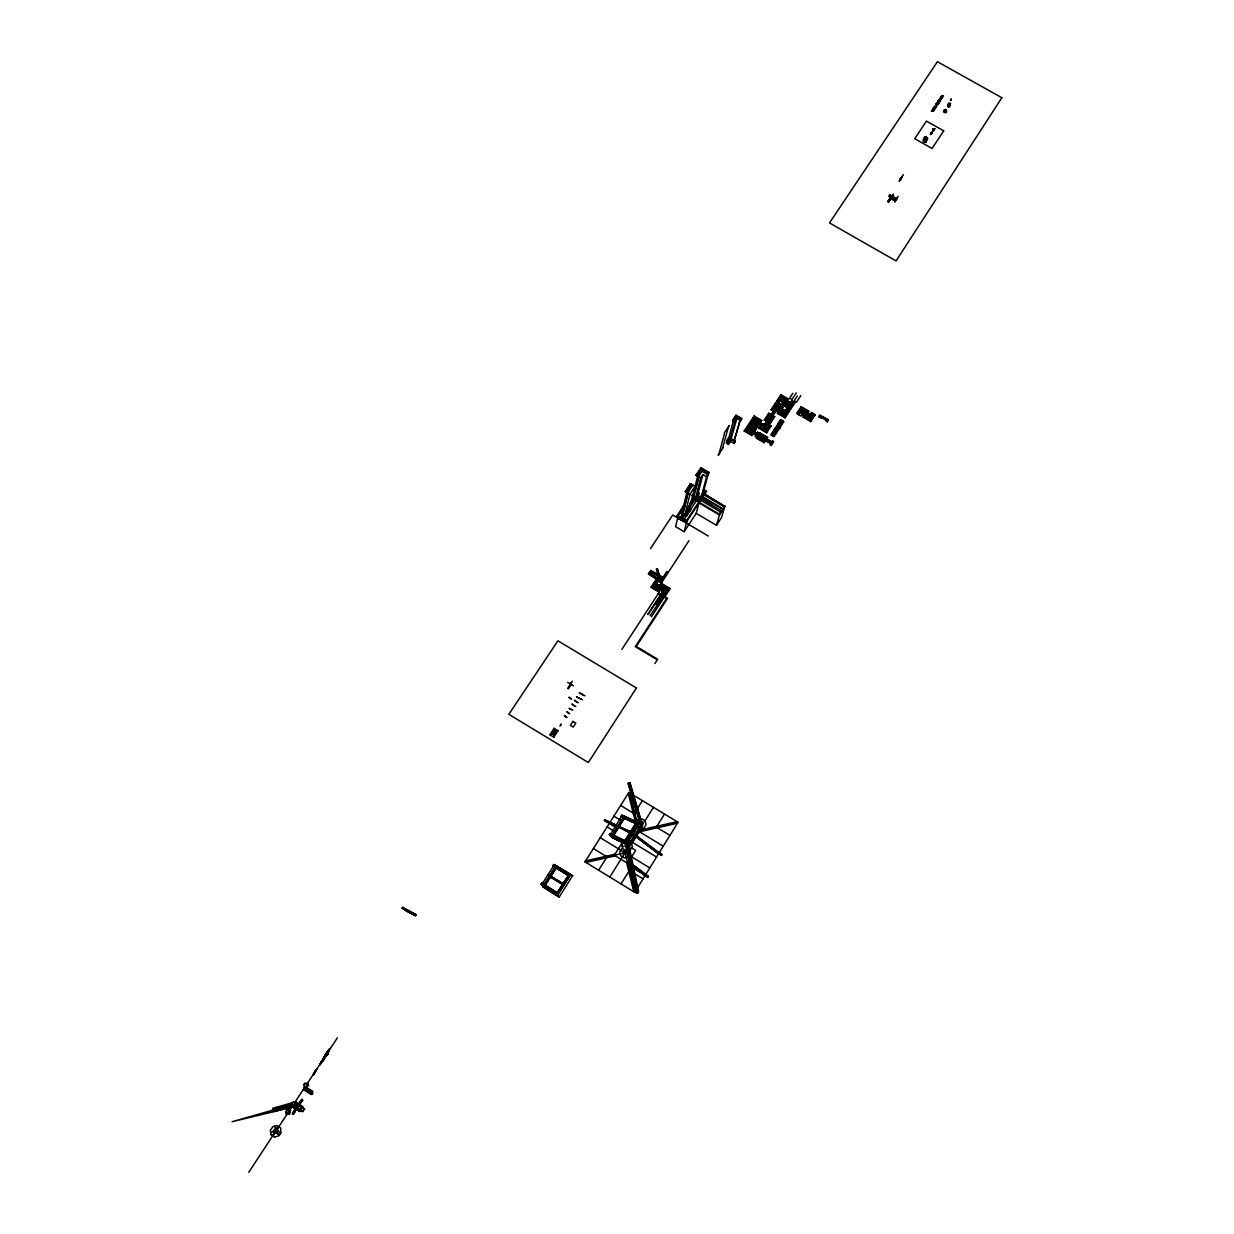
<?xml version="1.0" encoding="UTF-8"?>
<svg xmlns="http://www.w3.org/2000/svg" width="1234" height="1234" viewBox="0 0 1234 1234"><rect width="100%" height="100%" fill="white"/><g stroke="black" fill="none" stroke-linecap="round" stroke-linejoin="round"><path stroke-width="1.5" d="M630.05 782.695L628.276 783.389M639.829 822.615L628.307 784.099L630.142 783.143L640.97 820.409L630.25 784.701L630.512 786.752L629.232 783.775L628.307 784.099M630.003 782.68L628.199 783.096M740.107 420.331L734.338 440.631C736.482 440.322 733.798 444.225 733.675 441.741L740.23 420.254M553.835 737.176L554.081 728.322L558.046 730.729L553.835 737.176L549.855 734.77L554.081 728.322M273.424 1130.545L273.717 1132.241C277.511 1134.478 272.298 1132.797 274.318 1131.177M660.36 577.805L660.853 578.684M294.201 1105.787C292.458 1106.667 302.484 1111.294 303.009 1111.31M275.691 1110.878L292.242 1106.389M276.03 1129.542C276.57 1127.783 275.814 1130.236 277.126 1128.863M690.423 484.592L690.531 485.579M739.798 421.365L740.601 420.593L736.852 418.403L730.435 441.325L728.338 444.502L726.595 442.574L730.266 438.178M893.431 194.278C894.249 196.283 884.963 203.008 888.943 201.512M780.736 422.229L781.785 420.47L783.436 421.704M949.548 106.309L949.717 105.029M949.902 103.903L949.686 106.109M943.933 110.474L943.902 111.245M945.306 110.998C943.64 107.99 945.167 112.417 946.324 110.366M949.686 105.183L948.344 104.612M949.764 104.844L948.53 104.211L949.779 103.764M415.719 914.271L415.472 915.659L404.428 909.628M700.989 468.612L701.082 469.522M570.524 684.022L570.679 682.973M541.819 883.035L541.032 884.423L541.896 883.081M542.374 883.343L557.305 892.83M543.469 885.827L556.333 865.682L572.622 875.677L559.203 897.01L542.852 886.968L543.392 885.981M544.688 885.04L555.732 867.687M544.857 885.102L555.902 867.78L555.13 867.471M732.795 420.794L736.096 416.984L735.988 415.349L741.819 418.742L735.973 415.442L732.549 420.578L734.909 421.75L729.124 442.574C726.564 446.631 725.253 437.931 729.911 437.7M547.726 875.214L562.905 884.516M553.434 866.206L568.303 875.477L556.241 868.15L545.274 885.364M292.967 1106.358A1.728 1.635 -48.1 0 0 294.324 1106.867A1.728 1.635 -48.1 0 1 292.859 1106.25L292.982 1106.034M553.68 864.448L553.063 865.867M404.752 910.044L405.03 908.718L404.397 909.659M553.742 864.525L552.817 865.821M276.401 1128.57L276.108 1129.28M554.22 864.772L571.08 875.538M555.377 865.944L568.35 874.088M932.904 108.777L934.462 109.672L933.398 109.811C935.357 112.34 929.634 108.098 933.521 110.443L934.076 109.641M557.321 892.552L568.797 875.137L553.65 865.836M287.63 1114.209L286.489 1113.037L286.612 1109.736M557.783 894.527L541.495 884.871L557.783 894.527L570.463 874.921L554.189 864.957M558.169 896.146L542.466 886.182L559.203 897.01M305.353 1087.277L303.657 1084.717L304.597 1083.282L308.315 1083.375L307.004 1086.876L305.307 1087.493L307.636 1085.334L307.359 1083.93L304.752 1083.514L304.212 1086.167L305.4 1086.923M563.306 883.96L548.05 874.613L563.321 883.791M294.247 1105.402L291.579 1105.124L292.227 1102.055M640.647 825.762L642.282 824.929L642.76 821.751L639.86 821.32L639.289 824.435M568.319 875.369L557.274 892.753M607.005 822.322C606.326 819.037 612.527 827.706 616.522 826.857M625.453 842.328L610.012 835.372L610.552 833.891M327.797 1051.26L325.329 1055.07L328.46 1050.489M572.622 875.677L554.297 864.818L541.572 884.901L557.814 894.881L570.417 874.921M288.555 1109.782L288.818 1108.996L285.918 1111.603L287.63 1114.148L290.221 1112.25L288.54 1109.736L286.92 1110.184M288.54 1109.736L290.7 1110.276M294.324 1106.62L297.039 1103.89M728.554 443.716L728.338 444.502M552.832 732.194L553.588 732.734M273.254 1135.172L275.583 1130.591L273.825 1132.38L274.102 1131.578M828.168 419.868L827.135 421.997L828.43 420.007L819.792 414.994L818.651 416.784L820.24 417.709L821.397 415.935L821.134 418.11L822.399 416.506M293.738 1113.7L292.612 1113.454L295.944 1107.823M680.212 517.54L676.942 515.611L686.814 521.411L684.176 531.731L675.584 526.656L677.975 516.83M685.379 491.394L688.479 491.61L682.417 514.192M684.315 506.341L680.366 512.758L686.459 516.321L691.133 509.195L689.112 507.729M685.641 491.441L687.816 492.89M680.705 511.74L682.109 511.046M682.325 510.922L686.844 492.674M276.416 1128.694L273.902 1132.118L275.089 1131.115M683.466 511.663L688.032 493.384L686.428 492.428M688.541 487.399L690.454 484.175M684.639 515.504L690.037 494.032L695.081 486.397L690.423 483.666L685.333 491.41M734.847 421.797L736.852 418.403M692.783 485.178L690.423 483.666L692.104 486.134L692.814 485.07L687.754 492.69M696.177 475.09L699.262 475.291L692.829 498.397L695.035 499.708L700.681 477.913L702.902 474.55L706.635 476.756L700.866 498.567M700.681 477.913L696.439 475.121M691.719 495.544L692.675 495.035M697.179 476.278L698.737 476.555M697.58 475.584L698.907 476.401M689.575 508.007L697.611 476.386M693.4 496.886L693.909 495.898M694.526 493.739L698.799 477.08L697.195 476.139M696.377 475.383L701.02 468.195M700.989 467.671L701.483 469.429L707.252 472.823L709.118 472.576L700.989 467.671L696.13 475.09M697.21 496.407L702.902 474.55M950.967 100.54L951.306 99.198M698.521 494.418L698.783 493.399L697.472 495.389M696.223 513.375L698.984 502.901L719.468 514.979L716.46 525.314L696.223 513.375L684.176 531.731M701.915 495.189L703.21 494.495L701.992 496.469M707.468 474.689L709.149 472.468M701.945 495.636L702.624 493.816M707.714 474.704L706.542 473.887L707.252 472.823M703.334 497.888L702.886 498.551M702.177 496.562L707.977 474.72L701.976 471.187L698.413 476.586M708.763 472.73L700.958 468.442M724.358 433.859L719.268 452.94M722.708 447.741L727.983 428.445M728.291 427.458L728.97 426.008M729.124 425.73L724.296 432.949M294.139 1106.559L294.371 1106.667A1.573 1.496 -48.1 0 1 293.121 1106.312M734.862 422.013L732.58 420.501L735.988 415.349M734.708 422.367L733.135 421.38L734.708 422.259M729.788 437.823L726.379 443.361M739.783 421.442L741.711 418.85L740.354 420.856M739.459 421.149L741.403 419.159L735.973 415.997L732.703 420.809M730.435 441.325L733.999 443.422L733.906 442.651M731.176 438.641L735.156 441.679L731.006 439.258M741.541 418.958L735.988 415.58M723.186 509.565L701.082 495.929M724.42 507.668L721.504 517.555L716.46 525.314M702.948 492.952L725.098 506.619L703.133 493.369M625.592 845.706L640.662 821.474L642.698 822.708L627.396 846.401M626.949 847.264L625.9 846.925L635.387 892.074L637.268 893.462L638.533 891.334L629.062 846.2L627.042 847.234L636.358 892.629M627.674 847.048L625.684 845.367M635.016 834.585L661.347 854.406M639.073 822.631L640.785 824.96L643.115 823.294M639.443 824.111L642.312 824.543L639.15 822.831M639.736 823.078L626.409 843.655M657.768 579.795L658.648 578.854M639.428 828.107L637.484 826.518M640.6 825.592L642.282 824.929M643.13 823.572L642.189 825.237M280.704 1132.997L278.899 1135.835L274.704 1137.023L271.11 1134.725L270.323 1130.437L272.837 1126.673L277.095 1125.639L280.704 1127.953L280.704 1132.997L278.097 1131.347L276.94 1132.905M302.114 1100.265L297.595 1106.389M301.713 1100.666C300.973 1098.97 303.333 1101.283 301.775 1100.79M329.277 1049.208L328.29 1051.569M621.535 816.476L636.281 823.171L625.036 841.11L610.522 833.968M324.866 1055.749L323.91 1057.692L327.041 1053.281M327.519 1051.985L324.511 1056.427M324.696 1056.582L325.653 1055.579M329.355 1049.178L328.583 1050.134M327.025 1052.818L326.809 1053.651M327.426 1052.741L327.75 1051.784M325.236 1055.008L328.583 1050.18M328.398 1050.905L329.015 1049.563M329.139 1050.612L329.771 1048.792M274.642 1131.686L273.886 1132.38M636.667 890.1L637.346 893.277L638.024 892.059L628.538 846.91M643.778 874.86L644.379 873.903L631.947 864.772M321.735 1061.039L321.071 1062.104M278.668 1127.352L276.092 1130.606M891.673 197.934L888.372 202.114L892.275 197.147M634.384 835.696L657.398 852.864M657.923 852.062L657.336 853.018M900.064 180.349L901.468 178.251M900.573 179.624L901.329 177.912M894.82 202.083L896.671 198.905M926.348 137.205C924.497 135.092 921.783 140.753 923.865 141.648M924.42 141.293L924.929 142.311L923.402 141.447L925.392 136.604L926.919 137.468L924.59 141.694L926.117 142.049M925.947 137.807L924.42 141.956L926.379 137.159M274.457 1132.457L275.059 1131.208M924.821 142.249L926.179 137.468L927.675 138.501M826.703 419.02L826.348 421.18M294.972 1107.052L295.373 1106.127M311.4 1093.663L303.641 1088.558L310.598 1093.216M312.649 1093.37L304.551 1087.169M900.635 178.375L899.787 180.272L900.882 178.745M274.565 1133.12L275.598 1131.069M889.174 196.237L896.208 199.492L896.578 198.689L889.93 195.095L889.205 196.252C907.283 203.795 884.254 198.489 890.3 194.849M889.729 195.481L896.671 198.659L896.115 199.522M949.147 104.381L949.995 104.381M888.495 201.142L888.835 200.217M888.387 201.666L893.555 194.694M891.904 196.946L892.197 195.851M948.329 104.813L947.604 105.954L948.745 106.71M314.192 1072.809L315.056 1071.205L313.205 1075.061M895.236 200.294L894.773 201.296L896.887 198.597M898.244 196.314L895.066 200.679M328.043 1054.191L327.025 1055.502M326.223 1055.965L328.059 1053.728L328.043 1051.553M682.818 512.958L681.399 511.493M722.985 447.772L718.25 455.439L718.682 454.374M718.589 454.297L719.129 453.248M326.1 1054.129L327.473 1051.569M274.596 1132.858L275.383 1131.362M274.596 1132.642L274.195 1133.306M276.509 1129.65L275.753 1130.73L277.295 1128.57M276.339 1129.912L274.257 1133.213M276.724 1129.357L274.442 1132.611M304.104 1088.403L304.459 1087.308L303.765 1088.434L311.492 1093.324L312.248 1092.121M323.817 1057.816L327.442 1052.062M302.762 1111.711L296.607 1107.901M950.442 100.324L951.121 99.09M658.231 578.962L657.768 579.625L649.038 573.332M683.327 511.94L682.695 513.359L680.536 512.079M275.059 1131.424L274.241 1131.239L276.447 1128.262M890.763 197.656L891.241 196.761M314.469 1072.084L314.67 1073.688M325.159 1055.517L319.544 1064.988L320.67 1063.909M319.791 1064.757L323.724 1058.448M320.393 1064.171L322.336 1060.931M311.462 1093.525L312.187 1092.198M328.198 1053.188L326.362 1055.78L328.321 1052.803M303.687 1088.481L311.786 1093.031L310.953 1094.388L303.225 1089.499L304.227 1088.45M778.808 427.165L777.713 428.306L778.916 427.134M323.694 1057.893L325.282 1055.502M324.928 1056.967L325.899 1054.607M295.836 1107.762L292.335 1113.7L293.291 1114.302L297.656 1106.883M292.705 1114.163L296.098 1107.947M292.458 1113.947L296.469 1108.147M292.998 1114.132L296.592 1108.225M293.615 1114.086L296.947 1108.456M299.8 1111.525L292.042 1106.62L299.769 1111.541L300.494 1109.937M304.567 1108.965L296.87 1104.168M659.804 577.142L660.313 576.293L650.596 571.003M662.473 577.419L660.483 576.972L662.349 577.435M650.38 571.357L660.283 576.278M807.159 412.742L808.054 411.277L801.36 407.39L797.55 413.282L799.154 414.269M807.668 413.035L808.81 411.138L801.159 406.68L796.778 413.421L798.876 414.701M329.91 1048.468L320.917 1062.443L321.411 1061.826M321.364 1062.258L329.571 1049.378M323.277 1060.623L325.699 1055.116M323.2 1060.839L326.1 1056.073M806.404 411.693L808.81 411.138M807.375 411.416L806.727 412.48L807.267 411.493L801.545 408.022L798.228 413.143L796.778 413.421M312.912 1075.215L316.799 1069.184M781.045 408.747L783.143 407.405L781.97 409.302M786.428 400.495L788.526 399.137L787.369 401.035M781.477 409.009L782.371 407.544L775.692 403.657L771.836 409.534L773.44 410.521M786.876 400.742L787.755 399.292L781.091 395.404L777.25 401.266L778.855 402.253M760.067 422.121L760.962 420.655L754.267 416.737L750.38 422.66L751.984 423.663M760.345 423.123L761.733 420.501L754.067 416.028L749.609 422.815L751.691 424.095M765.373 440.8L764.093 442.667L756.396 438.163L757.568 436.25M758.077 436.543L757.167 438.024L763.877 441.942L764.879 440.507M758.509 436.805L756.396 438.163M759.296 421.072L761.733 420.501M759.62 421.858L760.283 420.779L754.452 417.37L754.067 416.028M701.498 496.161L702.424 494.649M637.762 887.416L678.068 822.276L628.877 792.429L584.978 861.856L634.739 892.305L625.006 852.802L584.978 861.856M645.135 875.785C648.452 874.921 634.739 871.081 633.767 867.317M659.712 852.848L658.74 853.789L634.446 835.372M637.253 893.385L638.472 891.334M661.378 854.098L660.838 855.131L634.523 835.233M661.1 854.792L634.739 834.847M648.035 877.497L648.513 876.449M661.625 855.486L662.242 854.499M647.511 876.803L632.271 864.849M629.618 860.083L627.597 863.322L614.331 855.208L622.43 842.313M631.638 856.843L635.664 850.38L631.222 847.665M621.026 883.914L629.371 870.51L643.053 878.87M664.524 814.054L656.365 827.15L669.954 835.403M627.119 844.627L628.97 840.755L628.013 840.292L623.972 841.465L621.859 844.889L622.815 848.761L626.317 850.889L630.265 849.979L632.379 846.57L630.882 841.927M631.777 836.251L634.739 831.515M636.729 828.353L638.703 825.191M641.603 824.79L629.032 845.259M609.827 877.066L625.006 852.802M630.805 843.516L635.649 835.788M663.275 846.2L638.549 831.161L640.523 827.983M644.503 821.628L653.449 807.329M631.623 843.747L638.225 833.197L640.631 831.5L677.481 823.217M772.484 435.741L773.718 435.602M598.629 870.217L607.035 856.859L593.4 848.545M642.39 800.619L634.183 813.669L620.656 805.447M635.587 823.001L637.716 819.607L639.706 819.021L641.618 818.728L645.104 820.872L646.061 824.698L643.932 828.076L638.888 828.029M636.189 823.186L625.021 841.033L610.414 834.076M627.35 838.225L629.247 835.032M630.636 832.873L605.046 820.595M605.262 820.24L631.052 832.194L615.936 825.361M631.284 831.947L634.23 827.243M625.499 842.591L637.777 822.692L622.198 815.381L621.504 816.553L636.112 823.217M621.905 848.591L619.807 851.938L620.748 855.794L624.203 857.892L628.106 857.013M625.561 842.791L637.947 823.001L622.152 815.35L609.951 835.356L625.561 842.791L609.812 835.017M638.287 822.939L625.422 843.485L626.826 844.164M610.059 833.444L609.21 834.77M612.419 834.924L623.88 816.815L637.654 823.525M612.558 835.002L623.185 817.772L635.649 823.464L624.928 840.57L625.515 841.511M612.049 836.374L611.555 837.146L627.227 844.627M624.203 817.093L624.682 816.306L638.364 822.739M613.067 835.202L623.941 818.065M624.697 817.17L624.682 816.306M613.668 835.464L624.389 818.435M302.901 1111.448L292.797 1104.785M629.433 786.999L630.389 788.264M608.532 823.001L608.917 822.307M617.802 827.181L604.891 821.057L605.308 819.746M778.531 427.519L777.852 428.383M543.993 884.639L555.038 867.301M327.288 1051.939L326.316 1053.327M304.227 1087.74L311.971 1093.401L304.088 1087.848M775.708 430.789L776.926 430.651M822.893 416.799L821.536 417.863M824.235 418.82L822.646 418.002L823.325 417.046M823.572 418.434L823.988 417.431M824.189 418.881L824.821 417.91M825.222 418.156L824.466 419.329M825.531 418.326L824.759 419.529L825.762 419.714M826.333 418.804L825.978 420.146M827.459 419.452L826.811 421.565M808.686 416.213L806.635 415.01M809.859 414.809L810.645 413.745M811.633 416.645L810.26 415.04L811.432 412.357L812.111 412.758M810.553 416.012L809.257 418.156L811.016 417.586L802.964 412.912L803.226 414.655L803.982 413.498L802.223 414.069M813.468 413.791L815.15 414.778L810.769 421.581L810.028 419.113L813.576 413.621L812.342 412.896M810.337 420.115L813.592 415.071L815.15 414.778M812.944 414.609L813.715 415.056L810.368 420.239L804.475 416.814L804.907 416.136M654.93 663.476L657.645 659.249L636.266 646.446L667.594 598.289L663.136 595.636M773.795 432.748L774.859 431.268M801.082 413.143L801.637 412.295M805.062 414.1L802.871 412.48L803.349 410.521M802.871 412.48L801.915 413.961L810.275 418.758L810.013 416.999M803.133 412.65L800.928 416.105L799.694 415.395M806.265 412.249L803.905 411.215L810.26 415.04M803.303 412.742L804.182 411.369M804.954 413.698L805.833 412.326M810.769 421.581L803.026 417.077L803.997 415.596M806.573 412.403L807.175 411.446M804.475 415.889L803.797 416.938L810.553 420.871L814.378 414.917L813.191 414.223M807.129 414.963L807.946 413.698M808.116 413.39L810.09 414.439M808.501 415.765L809.319 414.501M728.77 443.314L727.335 442.127M769.877 442.929L770.648 441.741M800.835 395.574L796.562 402.145L794.233 400.788L797.365 395.975M798.352 413.082L801.545 408.161L801.159 406.68M798.722 413.267L801.591 408.562M799 413.436L801.853 409.04L806.851 411.955M779.194 412.403L778.762 413.082L784.654 416.506L788.032 411.323L787.215 410.937M784.593 404.12L784.161 404.798L790.038 408.223L793.4 403.055L792.598 402.67M647.819 614.378L664.062 589.466M647.989 614.486L661.47 593.909M760.838 425.221L758.864 428.229L766.622 432.748L771.08 425.9L767.671 423.91M660.853 595.498L661.64 595.883M655.424 604.182L661.1 595.359L662.026 595.883L662.797 594.695M792.799 393.322L789.652 398.135L791.997 399.492L796.269 392.921M655.516 604.244L661.239 595.467M655.794 604.413L661.64 595.652M663.337 592.968L664.185 591.657M763.892 439.566L764.802 438.178M782.109 411.493L782.88 410.32M783.189 410.089L776.387 406.032L773.055 411.123L773.749 411.524M787.508 403.225L788.264 402.053M788.572 401.837L781.785 397.78L778.469 402.839L779.78 403.611M664.015 593.369L665.512 591.981M764 439.983L758.956 437.037M765.234 438.101L760.19 435.155M782.217 412.048L778.238 409.734M787.616 403.78L784.639 402.053M783.497 410.29L784.392 410.706M788.896 402.022L789.775 402.438M650.056 615.72L668.057 588.896M763.522 440.337L764.093 442.667M765.682 438.332L767.579 437.376L766.607 438.872M766.113 438.579L766.808 437.515L760.036 433.566L759.326 434.63M783.158 412.603L784.963 410.012M788.557 404.32L790.346 401.744M651.413 616.799L664.278 597.071L666.638 598.475L635.309 646.647L656.689 659.45M765.928 441.032L771.497 443.87L757.784 435.525M766.144 440.754L766.916 439.566M767.085 439.258L772.499 442.312L758.632 434.214L757.923 435.324M663.614 594.896L665.357 595.929L670.155 588.572L662.18 583.836L661.131 585.425M785.163 411.817L785.95 410.598M790.547 403.549L791.333 402.346M722.738 508.67L702.084 496.716M779.95 421.396L780.921 419.884M786.613 410.999L786.043 412.742M791.997 402.731L791.426 404.474M780.104 421.504L780.659 419.668L770.834 434.769L774.011 436.62L783.821 421.519L781.184 419.976M719.468 514.979L725.253 506.094M784.392 415.642L787.909 409.889L786.66 409.164M789.791 407.359L793.277 401.621L792.043 400.896M773.687 432.07L772.499 434.892M776.973 427.874L777.389 427.226M776.649 428.507L778.932 424.99M775.955 430.373L776.88 430.172M779.132 424.928L780.15 425.699M779.456 425.02L780.968 423.91M781.955 422.938L781.554 422.984M781.153 422.121L782.202 420.578M773.98 433.365L773.533 434.985L774.212 432.702M778.083 426.671L778.685 427.612M781.091 422.475L779.487 425.267M782.31 420.686L781.323 422.198L779.965 421.457M779.718 425.406L781.477 422.707M779.826 425.514L781.585 422.722M778.284 411.863L777.312 413.344L785.04 417.848L789.467 411.045L787.786 410.058M783.683 403.595L782.711 405.076L790.439 409.565L794.85 402.778L793.169 401.806M773.44 436.281L783.251 421.18M778.253 428.63L778.685 427.982M774.613 434.229L774.104 435.016M775.8 433.658L775.692 432.563M783.405 421.966L782.325 422.352M693.709 496.238L692.089 495.235M575.784 706.558L571.882 704.012L574.612 706.141M578.252 702.778L574.381 700.218L576.972 702.424M583.713 695.467L581.862 694.356M754.869 434.152L755.64 432.98M761.347 424.002L760.638 425.098L764.247 427.195M761.486 423.786L763.075 423.879L765.712 426.918L767.795 423.725L766.561 423M766.407 421.288L764.309 420.007L768.736 413.251L770.895 414.439M773.163 410.968L771.065 409.688L775.476 402.947L783.143 407.405M778.561 402.7L776.479 401.42L780.875 394.695L788.526 399.137M656.457 585.656L657.491 584.098M761.332 425.499L759.635 428.09L766.407 432.039L770.324 426.054L767.394 424.342M662.457 576.941L659.342 581.723L660.637 582.34M582.433 699.755L576.556 696.871L581.26 699.339M584.993 695.822L579.147 692.937L582.325 694.002M661.115 580.828L660.853 579.857L661.732 580.273M761.764 425.745L760.314 427.951L766.221 431.406L766.622 432.748M771.065 409.688L772.623 409.395L775.877 404.289L781.693 407.667L775.924 404.474L775.476 402.947M776.479 401.42L778.037 401.127L781.261 396.037L787.091 399.415M666.823 571.481L661.409 580.35M768.736 413.251L769.152 414.701L765.882 419.714L766.808 419.637M773.548 409.318L772.515 409.41L775.862 404.413M778.083 401.173L779.194 401.744L777.929 401.143L781.261 396.16L780.875 394.695M762.18 425.992L763.183 424.45M763.352 424.141L764.262 424.573M766.268 419.853L769.461 414.963M773.008 409.534L775.908 404.829M778.423 401.266L781.307 396.577M657.645 586.366L658.663 584.793M661.532 580.458L667.1 571.651M762.411 426.131L761.347 427.766L765.944 430.435L768.612 426.378L766.761 425.298M766.545 420.023L769.754 415.118M773.302 409.703L776.171 405.307L781.153 408.207M778.7 401.436L781.569 397.055L786.552 399.955M667.717 571.728L660.946 582.71M764.031 424.943L764.833 423.864M657.707 588.525L688.988 540.677M764.432 425.175L765.635 422.475L766.329 422.876M758.848 434.337L759.82 432.841L767.579 437.376M768.227 420.347L770.818 416.398M775.584 409.534L776.541 408.084M780.891 401.204L781.847 399.754M660.097 587.091L659.866 585.224L667.116 589.528L665.249 590.161L666.067 588.911L666.298 590.793L659.049 586.474L660.915 585.841L659.758 587.446L663.09 588.88M763.939 427.936L764.787 426.378M764.139 428.013L764.833 426.949M659.295 588.927L660.113 587.662M764.432 440.245L763.692 441.309L757.846 437.885L758.586 436.836M759.851 434.923L760.206 434.198L766.129 437.654L760.252 434.306L759.82 432.841M661.64 585.734L662.38 584.592L669.337 588.741L665.157 595.158L663.923 594.418M778.531 407.297L775.214 412.372L773.98 411.647M782.048 401.868L782.988 400.433M662.164 586.042L662.55 585.271L668.627 588.88L664.987 594.495L665.357 595.929M759.404 436.944L760.298 435.556M765.62 428.861L766.299 427.812M621.843 649.454L659.203 592.227L650.92 587.291L659.342 574.442L661.146 581.291L659.65 581.6L656.349 569.044M765.774 429.016L766.515 427.874M784.932 399.615L781.631 404.69L779.996 403.734M778.808 409.565L779.579 408.408M768.581 422.537L770.263 423.524L774.721 416.691L773.039 415.704M661.655 590.33L662.488 589.065M781.492 407.714L780.721 407.96M785.225 401.883L785.981 400.726M786.274 400.402L786.876 399.461L781.338 396.253M778.762 412.141L778.083 413.205L784.839 417.138L788.696 411.184L787.508 410.49M780.968 408.701L781.585 407.76M784.176 403.873L783.482 404.922L790.223 408.84L794.079 402.916L792.891 402.222M764.139 440.075L763.661 441.109L764.278 440.168M685.333 522.445L705.755 491.379L703.426 490.006M749.393 425.946L746.308 430.635L751.599 433.736M754.483 417.925L751.552 422.645L749.609 422.815M685.919 522.784L706.681 491.194L703.766 489.482M749.67 426.116L746.771 430.543L751.784 433.473M751.83 422.83L754.745 418.403L759.743 421.318M312.48 1092.306L311.863 1094.512L312.634 1093.447M703.087 497.888L702.562 498.69L701.298 497.95M301.728 1110.261L300.911 1109.921M749.763 428.877L750.735 427.411M753.527 423.139L754.498 421.673M748.853 431.144L750.503 429.833L753.033 430.974M757.938 423.493L755.732 421.874L756.241 419.884M303.009 1111.263L304.536 1109.011L295.235 1103.921L295.929 1102.255M750.503 429.833L752.154 427.905M755.732 421.874L754.637 424.126M749.593 431.561L751.799 432.856M750.781 430.003L753.079 426.532L751.845 425.807M756.01 422.028L753.758 425.514L752.509 424.789M756.951 420.347L759.157 421.627M552.847 731.963L555.254 733.351L554.328 733.891M750.025 431.484L750.935 430.095M756.164 422.121L757.074 420.748M552.554 733.906L554.313 734.739L553.634 735.217M553.711 733.073L554.498 732.903M555.562 731.963L556.58 731.346L554.035 729.803L555.454 730.929M752.694 430.743L753.943 429.077M756.828 425.36L757.568 423.308M751.691 432.44L752.601 431.052M757.815 423.092L758.725 421.704M749.424 426.501L749.053 425.576L745.644 430.759L751.506 434.183L752.092 433.041L751.892 435.54L753.187 433.689M759.465 421.781L760.082 420.825L754.468 417.478L751.059 422.537L752.246 423.262M751.537 434.044L752.154 433.088L751.444 433.967M753.465 431.19L754.899 429L752.37 427.612M758.262 423.709L756.905 425.946L754.421 424.496M759.542 421.812L760.175 420.871M753.897 431.453L755.578 428.861L752.663 427.165M758.771 424.002L757.074 426.578L754.175 424.882M567.116 717.463L564.324 715.519L566.205 717.247M569.614 713.638L566.822 711.709L568.889 713.607M754.375 431.73L756.349 428.722L752.956 426.733M753.881 425.314L757.29 427.303L759.265 424.295M658.216 590.037L653.079 586.983L656.426 581.831M760.206 423.324L759.481 424.419L755.856 422.275M572.931 710.121L569.013 708.362L571.666 709.643M656.719 582.001L653.619 586.752L658.771 589.821M753.727 433.905L756.473 435.093L747.557 430.404L750.92 425.267L751.614 425.668M753.943 433.612L754.714 432.44M754.884 432.131L757.491 433.55L750.935 429.756M680.829 511.987L684.592 506.557M930.822 133.365L931.963 133.118M932.642 129.477L933.49 129.092M273.408 1130.56L276.061 1128.678L277.619 1129.665M406.757 909.936L406.109 910.908L415.102 915.535M415.673 914.687L415.071 915.597M726.965 442.667L730.065 437.839M927.598 138.547L925.685 142.697L927.212 138.563M930.451 134.367L931.176 133.334M931.377 133.01L931.901 131.868L931.963 133.241M932.796 130.804L933.521 129.771M933.043 129.462L934.863 128.66L933.49 129.339M684.238 507.93L681.199 512.542L682.834 513.56M930.791 134.568L931.5 133.503M931.685 133.21L932.395 132.146M933.135 131.005L933.845 129.94M934.03 129.647L934.74 128.583M931.624 133.565L930.313 134.29M934.493 129.925L932.935 129.261M694.017 495.636L692.798 494.911M706.635 476.756L707.977 474.72M314.223 1072.793L315.102 1071.189L314.763 1072.577M326.408 1054.144L327.334 1052.525L327.874 1053.45M248.774 1172.3L275.259 1131.979M277.249 1129.079L292.026 1106.682M295.188 1101.869L304.675 1087.463M306.788 1084.27L337.376 1037.856M572.314 681.291L567.671 688.341L568.396 688.773L571.496 684.052L570.787 683.621M683.235 512.958L678.978 519.421L682.834 514.439M689.929 503.148L693.57 497.287M693.03 498.536L692.351 499.724M304.505 1089.206L311.863 1094.512M692.475 500.017L693.169 500.495M689.019 505.801L694.418 497.395M680.952 518.542L683.22 515.102M687.585 508.562L693.878 499.014L687.693 508.609M277.727 1131.223L276.802 1132.719L273.717 1132.241M688.911 507.529L689.189 506.141M694.326 499.307L693.092 500.202M684.191 515.241L680.752 520.47L699.354 493.091M685.425 513.622L687.23 510.876M733.675 441.741L734.415 440.661M733.922 442.281L734.955 440.831M733.999 443.422L735.325 441.062M279.254 1134.833L280.704 1132.611L275.305 1129.172L273.84 1131.393L279.378 1135.002M682.988 521.057L699.246 496.361M697.889 499.261L698.938 497.395M699.786 496.269L699.308 497.58L697.195 496.346L722.029 510.999M699.632 497.811L698.228 500.125L695.714 498.644M700.156 498.104L698.398 500.773L695.452 499.03M751.892 435.54L744.195 431.036L748.668 424.234L750.827 425.422M695.158 499.477L698.598 501.513L700.65 498.397M687.276 490.916L690.901 485.425M698.058 474.596L701.483 469.429M650.472 548.636L672.715 514.994L708.331 536.034M924.806 137.097L925.654 137.468M676.818 516.136L685.425 502.747M926.811 137.406L925.392 137.498M932.009 133.719L930.451 132.763L932.102 133.488M933.043 128.876L934.169 129.431M677.142 517.617L684.407 506.603M401.96 908.27L402.623 907.252M938.071 101.219L937.47 101.913L937.979 100.972L939.645 101.898L939.043 102.761L939.367 101.944M934.339 108.176L933.953 108.947L934.524 108.284M937.084 104.026L936.714 104.797L937.269 104.134M940.138 99.337C941.033 102.129 937.902 96.622 941.11 99.676L940.293 100.386M780.659 423.169L781.091 424.265M402.994 907.916L416.089 914.733L403.009 907.422M304.304 1109.304L294.031 1102.888M658.956 589.266L658.848 592.011L660.236 590.022M659.712 589.713L658.648 591.24L651.737 587.122L655.902 580.782L657.614 581.738M752.678 433.396L751.691 434.815L744.966 430.897L748.868 424.943L750.534 425.869M311.986 1092.707L312.881 1091.458L306.695 1087.54M659.45 579.101L660.205 578.947M315.38 1071.636L316.922 1068.69L314.824 1072.253M901.082 178.205L899.355 181.059L900.835 178.868M899.324 181.167L900.712 179.208M542.297 883.621L557.459 893.123L568.951 875.091L553.711 865.744M301.404 1108.811L302.978 1106.667L295.235 1101.761L294.34 1102.995M298.15 1104.754L302.176 1099.401L298.412 1104.939M297.857 1106.559L302.7 1099.988L301.759 1099.386L297.888 1104.646M298.89 1105.479L302.577 1100.466M326.902 1053.096L329.524 1049.502M327.473 1052.864L329.17 1050.535M900.465 178.76L903.427 174.657M899.987 179.809L902.131 176.832M896.239 199.384L889.992 195.065M896.455 198.998L889.822 195.296M275.552 1129.264L276.308 1128.447M887.956 201.435L893.107 194.417M888.958 200.432L892.29 195.913M321.858 1061.61L320.933 1062.351L321.627 1061.718M630.667 786.12L629.772 785.564L629.417 786.999M325.375 1054.761L327.056 1052.417M274.349 1131.886L274.272 1130.745M328.29 1050.489L326.871 1053.327M702.871 498.289L712.28 503.487L703.102 497.904M945.784 109.348L944.735 109.888L945.522 109.903M948.329 106.155L948.699 106.834M945.63 112.078L945.938 110.937M948.468 104.489L948.375 105.6L949.517 105.677M314.238 1072.685L315.009 1072.207M285.702 1113.808L286.489 1113.037M275.814 1130.174L274.873 1129.835M658.74 853.789L659.681 852.895M635.587 889.436L636.451 889.745M660.298 575.985L659.989 576.818M273.362 1135.45L275.506 1131.763M276.339 1128.323L277.773 1131.254M294.201 1105.679L291.347 1105.356L291.162 1103.505M733.166 421.488L727.829 441.88L729.124 442.574M295.235 1103.921L293.862 1101.654L296.129 1103.798M948.915 103.594L948.329 104.597M950.057 104.767C952.478 102.252 946.077 102.746 948.961 104.35M636.235 836.128L657.676 852.54M549.855 734.77L558.046 730.729M320.855 1062.505L322.028 1061.549M322.259 1060.777L323.478 1060.191M782.942 402.67L784.701 402.099L783.96 403.24L783.698 401.513L790.701 405.585L788.942 406.156L789.698 404.999L789.945 406.742L782.495 402.469L784.176 400.788M776.541 410.351L778.299 409.781L777.543 410.937L777.297 409.194L785.318 413.853L783.544 414.423L784.315 413.267L784.562 415.01L776.093 410.151L777.775 408.454M784.577 415.904L785.04 417.848M756.673 425.499L757.29 427.303M948.684 104.443L947.65 106.186M622.368 846.678L626.286 845.737M291.255 1103.042L272.884 1108.24L272.76 1109.674L291.363 1104.492M291.317 1103.906L272.606 1109.119L273.269 1110.801M278.807 1107.561L284.236 1106.019M291.317 1104.569L272.992 1109.983L273.485 1111.587L291.887 1106.358M291.44 1104.862L232.146 1121.706L295.034 1106.497M291.286 1105.248L272.745 1110.307M272.868 1110.585L291.61 1105.448M273.639 1110.523L289.99 1106.188M290.345 1106.42L275.722 1110.014M270.662 1132.519L273.871 1131.609M287.645 1114.071L289.342 1113.793M294.957 1106.173L293.229 1106.59L293.738 1107.422M585.579 860.9L614.933 854.252M585.965 862.458L615.303 855.81M640.693 818.913L638.657 819.361L640.014 823.803L641.819 824.111M640.292 822.045L641.248 821.829M677.096 821.69L640.245 829.958L640.631 831.5M638.549 831.161L678.068 822.276M757.954 437.869L758.833 437.607M691.919 495.497L693.647 496.454M661.038 580.859L661.81 580.088M650.935 587.291L652.693 586.937M658.324 589.543L658.432 590.361L659.172 589.405L658.478 590.577L652.447 586.983L656.087 581.445L655.701 580.011L657.923 581.26M668.226 589.065L670.155 588.572M751.259 422.491L752.324 423.139L751.213 422.568M799.416 413.868L798.228 413.143L799.493 413.745M691.133 509.195L688.819 509.102M764.309 420.007L767.039 420.331L765.913 419.761L769.121 414.593L770.355 415.272L769.492 415.503M803.026 417.077L804.599 416.784M744.195 431.036L745.891 430.712M754.498 429.077L756.349 428.722M758.864 428.229L760.452 427.936M771.08 425.9L769.507 426.208L766.191 431.283L769.646 426.177L767.101 424.789M782.711 405.076L784.284 404.767L790.007 408.099M793.277 403.071L794.85 402.778M777.312 413.344L778.885 413.051M787.894 411.338L789.467 411.045M774.721 416.691L773.147 416.984L769.846 422.059L770.263 423.524M778.037 401.127L779.271 401.621M772.623 409.395L773.78 410.012M947.604 106.587L948.437 106.448M697.565 475.491L696.608 475.491M698.012 499.739L698.598 501.513M789.806 407.76L790.439 409.565M630.05 783.713L629.232 783.775M628.06 845.197L629.818 846.154L642.667 825.608L641.341 824.62M274.704 1137.023L271.11 1134.709M948.622 106.988L949.825 105.522M944.874 109.687L945.923 109.595M945.66 112.047L944.565 112.016M648.081 876.078L632.039 864.17L647.757 876.402M648.159 876.125L647.233 877.127L632.44 865.929L645.521 875.785M285.548 1111.664L286.226 1111.618M941.65 98.196L941.11 98.998C937.408 96.591 942.838 100.941 940.971 98.365L942.036 98.226L940.493 97.332M272.899 1109.104L272.668 1110.029M273.701 1110.816L275.706 1111.094M272.837 1110.045L273.732 1110.523M289.712 1114.348L289.111 1113.454L290.422 1112.312M307.991 1085.426L308.793 1085.611M945.306 112.063L943.948 111.091M626.27 843.377L629.309 845.259M685.826 491.795L688.14 492.705M934.94 105.708L936.699 106.911M777.019 430.543L776.217 430.296M621.319 816.677L635.834 823.618M636.636 826.549L637.577 826.996M605.508 820.07L631.052 832.194M618.095 826.394L607.575 821.412L630.805 833.151L626.178 830.96M606.773 821.89L616.661 826.379M610.583 833.69L625.036 840.74M623.309 842.483L612.095 837.176M611.833 837.439L627.458 845.012M660.175 576.278L650.534 571.095M402.747 908.286L415.688 915.181M415.488 915.489L402.346 908.44M774.659 431.838L773.733 433.365M773.471 433.658L772.947 434.461M636.436 892.429L637.423 893.03M770.602 414.871L768.952 413.961L765.08 419.853L766.7 420.856M769.183 414.778L770.263 415.395L769.229 414.701M650.626 570.432L661.208 576.263L654.452 586.582L662.735 591.518M649.871 571.666L661.856 578.268M750.195 426.393L748.668 424.234M774.705 433.658L773.548 433.119L774.69 433.442M938.395 103.394L936.822 102.7L938.287 103.548M935.65 107.543L934.153 106.726L935.542 107.697M657.336 582.155L656.149 581.646M933.166 129.801L934.015 130.048L932.657 130.727M893.215 194.509L888.434 200.309L889.236 200.772M890.408 198.473L893.694 200.34M780.304 424.018L781.014 424.388M791.812 400.772L789.266 403.225M790.67 401.96L792.398 402.963M781.446 396.638L786.706 399.693M801.73 408.624L807.005 411.693M810.8 414.208L812.543 415.226M804.074 410.953L802.069 409.781L798.768 414.855L799.462 415.256M784.701 399.986L789.544 402.793M789.883 403.163L791.21 403.934M803.858 411.878L805.509 412.835M781.014 398.952L779.749 400.88M785.549 401.389L787.832 402.716M781.276 399.43L783.605 400.788M801.329 410.907L802.624 411.647M807.452 414.454L808.825 415.256M800.943 411.554L800.079 412.896M801.051 411.971L802.609 412.866M780.32 400.88L782.664 402.238M800.511 412.804L802.069 413.714M782.711 403.024L789.714 407.097M802.007 414.439L810.028 419.113M798.383 413.174L799.262 413.051M786.444 409.025L783.883 411.493M776.047 404.891L781.323 407.96M785.287 410.212L787.03 411.231M778.299 407.652L784.161 411.061M784.5 411.431L785.827 412.202M775.615 407.205L774.35 409.148M779.148 409.071L782.449 410.984M775.877 407.683L777.204 408.469M774.921 409.148L776.248 409.919M776.294 410.706L784.33 415.38M772.669 409.441L773.749 410.074M773.086 412.526L771.651 413.267L772.345 413.668M773.317 412.665L774.551 413.39L773.811 414.516L772.577 413.791M771.682 414.67L771.003 414.269L766.299 421.457L766.993 421.858M771.913 414.809L773.147 415.534L768.458 422.722L767.224 421.997M772.762 416.136L773.949 416.83L770.062 422.799L768.859 422.105M772.453 416.583L773.271 416.969L769.877 422.167L769.106 421.719M770.124 415.657L767.502 420.254L766.36 419.73M772.237 416.891L769.337 421.318M770.232 416.059L771.805 416.969M779.009 422.213L782.248 423.956M778.145 423.54L781.307 425.391M778.068 423.648L781.245 425.499M767.656 420.007L769.214 420.917M779.394 427.504L780.274 428.321L779.24 427.751M777.713 426.733L779.178 427.365M776.695 427.272L778.947 428.584M777.004 428.707L777.867 429.216M774.921 428.476L778.16 430.234M754.622 417.987L759.897 421.072M765.157 424.08L766.9 425.098M774.057 429.818L777.219 431.669L773.98 429.926M760.73 422.522L754.946 419.144L751.599 424.249L752.277 424.65M775.939 431.622C773.687 431.653 778.531 427.041 776.294 430.08M775.199 431.468L776.078 431.977M756.735 421.257L758.401 422.213M754.205 420.27L755.486 421.025M765.111 426.717L766.391 427.473M753.804 420.933L752.524 422.892M775.168 433.365L776.001 433.674M753.912 421.349L755.486 422.259M764.201 428.213L765.389 428.908M764.047 428.352L765.342 429.093M752.956 422.799L754.514 423.709M754.869 423.817L756.581 424.82M772.623 435.186L773.317 435.648M750.041 426.671L748.76 428.614M750.149 427.072L751.722 427.982M751.969 428.229L753.681 429.231M749.192 428.537L750.766 429.447M748.313 429.262L749.593 430.003M754.283 433.103L755.193 433.643M766.484 440.229L770.217 442.42M750.365 430.974L752.015 431.931M759.728 436.435L764.216 439.057M758.386 437.345L763.969 440.6M758.231 437.607L763.8 440.846M746.246 430.759L751.244 433.674M758.447 437.885L763.43 440.8M731.145 438.949L734.909 441.14M726.548 442.744L728.507 443.901M705.524 471.249L708.547 473.023M696.161 474.982L698.891 476.74M690.392 484.422L692.567 485.718M703.365 494.572L724.003 506.711M702.763 498.382L712.126 503.734M697.519 496.176L695.93 498.243M685.364 491.302L690.037 494.032M697.796 498.551L720.579 511.987L719.206 514.084L698.752 502.037M696.177 497.934L697.904 498.952M689.127 508.639L690.346 509.349L686.258 515.581L685.04 514.856M688.865 509.025L689.652 509.488L686.073 514.917L685.302 514.455L686.459 516.321M682.232 510.938L683.497 511.601M681.476 511.277L683.142 512.249M681.137 511.956L683.142 513.082L680.397 512.696L682.525 514.023M682.633 514.763L683.991 515.565M684.238 519.159L686.582 520.547M680.366 518.187L681.723 518.99M661.871 580.659L661.208 579.857L661.717 580.659M660.9 582.139L661.763 582.463M658.031 581.091L659.388 581.893M659.619 582.032L661.301 583.034M660.128 584.839L667.363 589.142M656.642 583.235L655.269 585.317M659.897 585.163L658.54 587.261M656.889 583.744L659.311 585.178M655.871 585.317L658.277 586.752M659.758 588.202L662.134 589.605M663.29 590.654L662.01 592.629M657.969 588.124L662.982 591.117M663.491 591.24L664.879 592.058M653.141 586.844L658.586 590.083M662.643 592.551L664.447 593.616M664.185 594.017L664.987 594.495L668.504 588.911L662.581 585.394L662.18 583.836M661.27 593.755L663.491 595.081M661.439 593.955L663.074 595.297M658.354 593.539L660.761 595.127M567.625 682.279L573.409 685.765M571.527 699.03L568.874 697.195L570.74 698.891M561.362 724.821L560.915 724.096L559.958 726.101M638.765 829.726L640.014 831.392L639.428 832.333L637.346 831.994M613.884 816.152L620.455 820.147M636.837 832.348L638.225 833.197M607.082 826.903L613.267 830.667M631.793 841.958L656.565 857.044M628.877 840.277L630.929 841.526M600.248 837.701L649.824 867.934M635.371 892.059L637.315 893.185M547.896 874.844L563.028 884.238M549.994 876.757L562.858 884.655M542.189 883.791L557.413 892.907M301.543 1099.91L302.546 1100.543M292.782 1104.97L300.649 1110.076M291.826 1104.954L293.013 1105.71M276.91 1133.136L279.516 1134.802M659.912 578.869L659.496 578.869M649.115 572.761L660.606 580.119L659.774 581.307L648.282 573.949M649.115 573.255L658.432 579.162M658.123 579.517L648.853 573.579L657.876 579.486M402.407 908.471L403.086 907.453M275.46 1132.519L276.925 1130.298M306.819 1086.583L307.143 1087.061M604.783 819.499L604.166 820.487M625.653 842.652L637.747 823.047M620.795 816.43L621.627 815.103M294.186 1102.039L294.695 1102.888M300.556 1109.705L302.052 1107.916M944.272 111.677L944.627 110.027M326.794 1055.055L326.362 1054.006M948.175 105.708L948.684 107.188M640.862 821.952L628.97 783.559L640.431 822.045M630.451 788.927L638.518 815.751M629.463 786.845L638.595 817.618M657.475 569.075L660.19 579.224M657.367 569.09L660.036 579.209L657.043 569.152M658.401 574.72L658.617 575.538M642.096 822.353L642.343 823.294M629.849 793.015L637.068 821.906M628.877 792.429L636.25 821.937M628.291 793.369L635.495 822.245M628.769 861.44L635.926 890.408M628.199 862.35L635.34 891.334M626.625 862.72L633.752 891.704M631.037 860.113L631.808 863.738M635.988 883.652L636.744 887.261M626.779 847.48L636.266 892.614M627.15 850.966L634.939 887.539M295.62 1102.949L295.944 1104.661M289.897 1110.646L290.191 1112.25M274.904 1126.087L275.429 1129.249M294.34 1102.193A1.805 1.712 -47.9 0 1 294.787 1104.631A1.805 1.712 -47.9 0 1 292.35 1105.217A1.805 1.712 -47.9 0 1 291.887 1102.78M294.232 1101.962A2.052 1.944 -47.9 0 1 295.173 1104.661A2.052 1.944 -47.9 0 1 292.381 1105.602A2.052 1.944 -47.9 0 1 291.764 1102.78M946.2 110.412A1.604 1.357 19.3 0 1 946.062 112.495A1.604 1.357 19.3 0 1 943.686 111.785A1.604 1.357 19.3 0 1 944.658 109.949M933.413 111.137L931.439 110.89L933.413 111.137M941.943 95.836C943.254 94.925 944.797 96.576 941.943 95.836M942.421 97.193L941.018 96.73L942.421 97.193M940.832 96.653L942.606 97.363L940.832 96.653M940.339 100.802L938.164 100.679L938.719 99.861L940.339 100.864M934.539 109.224L935.264 108.499L933.614 107.559L933.043 108.453L933.691 107.821L934.539 109.224M937.285 105.075L938.025 104.35L936.359 103.425L935.85 104.366L936.436 103.671L937.285 105.075M935.295 108.052L936.082 107.219L935.295 108.052M938.041 103.918L938.781 103.008L938.041 103.918M902.008 176.693L901.576 177.511L902.008 176.678M623.756 851.105L623.293 854.005L626.255 854.499L626.718 851.583L623.756 851.105M623.787 817.988L613.252 835.341L623.787 817.988M636.42 687.986L588.356 762.535L508.84 714.316L557.922 640.801L636.42 687.986M772.592 440.954L770.016 444.919L771.173 445.597L773.749 441.633L772.592 440.954M1001.854 97.733L896.069 260.929L829.51 222.938L937.408 61.7L1001.854 97.733M772.499 433.088L772.145 433.998L772.592 433.134M773.687 431.283L773.332 432.178L773.78 431.329M777.389 428.985L775.631 431.684L777.389 428.985M757.583 432.193L754.992 436.142L756.149 436.821L758.725 432.872L757.583 432.193M572.946 721.427L570.355 725.376L573.224 727.104L575.8 723.155L572.946 721.427M943.686 130.819L932.071 148.496L914.749 138.732L926.426 121.102L943.686 130.819"/></g></svg>
